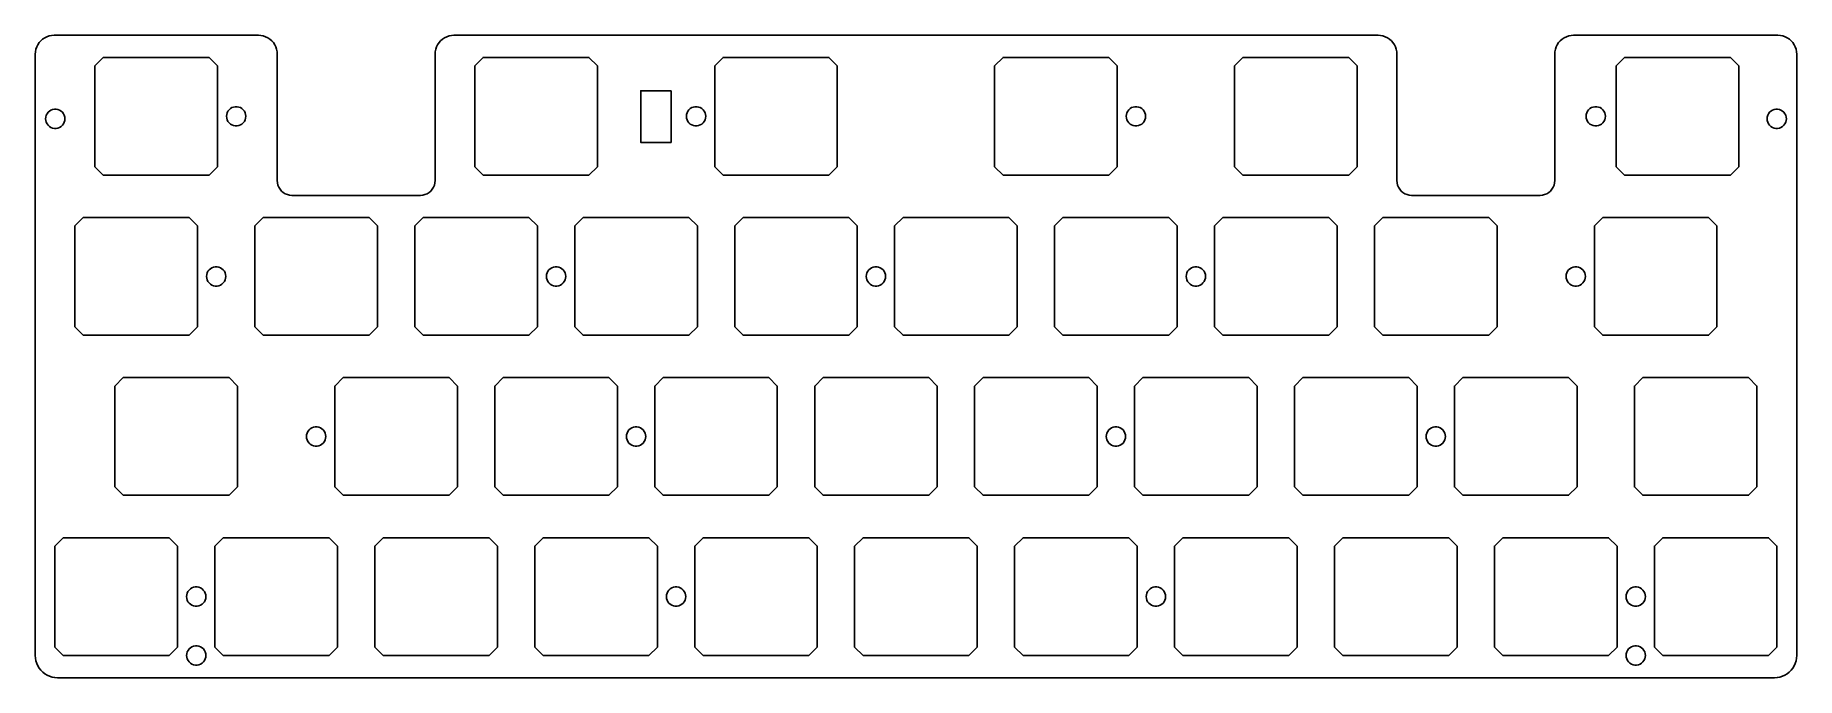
# Model space of a CAD drawing. Header units: millimetres. Extents: x -254 to -44, y 47 to 124.
import ezdxf

# ---------------------------------------------------------------- set-up
doc = ezdxf.new("R2010")
doc.units = ezdxf.units.MM
doc.layers.get('0').update_dxf_attribs({"linetype": 'CONTINUOUS'})

msp = doc.modelspace()

# ---------------------------------------------------------------- linework, layer by layer
for points in [[(-252.10351, 47.570583), (-251.788747, 47.512898), (-251.469326, 47.493572), (-46.969326, 47.493572), (-46.649904, 47.512894), (-46.33514, 47.570577), (-46.029624, 47.66578), (-45.737812, 47.797115), (-45.463957, 47.962666), (-45.212054, 48.16002), (-44.985776, 48.386298), (-44.788423, 48.638202), (-44.622872, 48.912057), (-44.491538, 49.20387), (-44.396336, 49.509386), (-44.338653, 49.82415), (-44.319326, 50.143572), (-44.319326, 121.693572), (-44.338572, 121.987257), (-44.395987, 122.275918), (-44.49059, 122.554614), (-44.62076, 122.818578), (-44.784272, 123.063293), (-44.978327, 123.284571), (-45.199605, 123.478627), (-45.44432, 123.642139), (-45.708284, 123.77231), (-45.98698, 123.866912), (-46.275641, 123.924328), (-46.569326, 123.943572), (-70.894326, 123.943572), (-71.188006, 123.92432), (-71.476661, 123.866899), (-71.755351, 123.772293), (-72.019309, 123.64212), (-72.264017, 123.478606), (-72.48529, 123.284551), (-72.679339, 123.063275), (-72.842847, 122.818562), (-72.973014, 122.554602), (-73.067613, 122.275909), (-73.125027, 121.987253), (-73.144326, 121.693572), (-73.144326, 106.643572), (-73.165862, 106.369811), (-73.229961, 106.10279), (-73.335045, 105.849085), (-73.478526, 105.614944), (-73.656871, 105.406133), (-73.865688, 105.227795), (-74.099833, 105.084321), (-74.353541, 104.979244), (-74.620564, 104.915153), (-74.894326, 104.893572), (-90.194326, 104.893572), (-90.468085, 104.915121), (-90.735103, 104.979229), (-90.988805, 105.084318), (-91.222944, 105.2278), (-91.431756, 105.406143), (-91.610099, 105.614954), (-91.753581, 105.849093), (-91.85867, 106.102795), (-91.922779, 106.369813), (-91.944326, 106.643572), (-91.944326, 121.693572), (-91.963572, 121.987257), (-92.020987, 122.275918), (-92.11559, 122.554614), (-92.24576, 122.818578), (-92.409272, 123.063293), (-92.603327, 123.284571), (-92.824605, 123.478627), (-93.06932, 123.642139), (-93.333284, 123.77231), (-93.61198, 123.866912), (-93.900641, 123.924328), (-94.194326, 123.943572), (-204.244326, 123.943572), (-204.538002, 123.924308), (-204.826651, 123.866879), (-205.105336, 123.772266), (-205.369288, 123.64209), (-205.613992, 123.478576), (-205.83526, 123.284522), (-206.029309, 123.063249), (-206.192817, 122.818541), (-206.322987, 122.554586), (-206.417593, 122.275899), (-206.475015, 121.987248), (-206.494326, 121.693572), (-206.494326, 106.643572), (-206.515862, 106.369811), (-206.579961, 106.10279), (-206.685045, 105.849085), (-206.828526, 105.614944), (-207.006871, 105.406133), (-207.215688, 105.227795), (-207.449833, 105.084321), (-207.703541, 104.979244), (-207.970564, 104.915153), (-208.244326, 104.893572), (-223.544326, 104.893572), (-223.818085, 104.915121), (-224.085103, 104.979229), (-224.338805, 105.084318), (-224.572944, 105.2278), (-224.781756, 105.406143), (-224.960099, 105.614954), (-225.103581, 105.849093), (-225.20867, 106.102795), (-225.272779, 106.369813), (-225.294326, 106.643572), (-225.294326, 121.693572), (-225.313572, 121.987257), (-225.370987, 122.275918), (-225.46559, 122.554614), (-225.59576, 122.818578), (-225.759272, 123.063293), (-225.953327, 123.284571), (-226.174605, 123.478627), (-226.41932, 123.642139), (-226.683284, 123.77231), (-226.96198, 123.866912), (-227.250641, 123.924328), (-227.544326, 123.943572), (-251.869326, 123.943572), (-252.163002, 123.924308), (-252.451651, 123.866879), (-252.730336, 123.772266), (-252.994288, 123.64209), (-253.238992, 123.478576), (-253.46026, 123.284522), (-253.654309, 123.063249), (-253.817817, 122.818541), (-253.947987, 122.554586), (-254.042593, 122.275899), (-254.100015, 121.987248), (-254.119326, 121.693572), (-254.119326, 50.143572), (-254.100001, 49.824151), (-254.042316, 49.509388), (-253.947112, 49.203873), (-253.815776, 48.912061), (-253.650225, 48.638208), (-253.452871, 48.386305), (-253.226593, 48.160028), (-252.974691, 47.962674), (-252.700837, 47.797123), (-252.409025, 47.665787)], [(-232.4125, 108.3), (-233.4125, 107.3), (-246.0125, 107.3), (-247.0125, 108.3), (-247.0125, 120.3), (-246.0125, 121.3), (-233.4125, 121.3), (-232.4125, 120.3)], [(-187.17, 108.3), (-188.17, 107.3), (-200.77, 107.3), (-201.77, 108.3), (-201.77, 120.3), (-200.77, 121.3), (-188.17, 121.3), (-187.17, 120.3)], [(-158.592, 108.3), (-159.592, 107.3), (-172.192, 107.3), (-173.192, 108.3), (-173.192, 120.3), (-172.192, 121.3), (-159.592, 121.3), (-158.592, 120.3)], [(-125.255, 108.3), (-126.255, 107.3), (-138.855, 107.3), (-139.855, 108.3), (-139.855, 120.3), (-138.855, 121.3), (-126.255, 121.3), (-125.255, 120.3)], [(-96.68, 108.3), (-97.68, 107.3), (-110.28, 107.3), (-111.28, 108.3), (-111.28, 120.3), (-110.28, 121.3), (-97.68, 121.3), (-96.68, 120.3)], [(-51.23125, 108.3), (-52.23125, 107.3), (-64.83125, 107.3), (-65.83125, 108.3), (-65.83125, 120.3), (-64.83125, 121.3), (-52.23125, 121.3), (-51.23125, 120.3)], [(-229.872788, 113.193901), (-230.081391, 113.154906), (-230.293609, 113.154906), (-230.502212, 113.193901), (-230.700099, 113.270562), (-230.88053, 113.38228), (-231.03736, 113.52525), (-231.16525, 113.694603), (-231.259843, 113.884572), (-231.317919, 114.088688), (-231.3375, 114.3), (-231.317919, 114.511312), (-231.259843, 114.715428), (-231.16525, 114.905397), (-231.03736, 115.07475), (-230.88053, 115.21772), (-230.700099, 115.329438), (-230.502212, 115.406099), (-230.293609, 115.445094), (-230.081391, 115.445094), (-229.872788, 115.406099), (-229.674901, 115.329438), (-229.49447, 115.21772), (-229.33764, 115.07475), (-229.20975, 114.905397), (-229.115157, 114.715428), (-229.057081, 114.511312), (-229.0375, 114.3), (-229.057081, 114.088688), (-229.115157, 113.884572), (-229.20975, 113.694603), (-229.33764, 113.52525), (-229.49447, 113.38228), (-229.674901, 113.270562)], [(-178.396424, 117.333886), (-178.396424, 111.198997), (-182.010961, 111.198997), (-182.010961, 117.333886)], [(-175.104038, 113.193901), (-175.312641, 113.154906), (-175.524859, 113.154906), (-175.733462, 113.193901), (-175.931349, 113.270562), (-176.11178, 113.38228), (-176.26861, 113.52525), (-176.3965, 113.694603), (-176.491093, 113.884572), (-176.549169, 114.088688), (-176.56875, 114.3), (-176.549169, 114.511312), (-176.491093, 114.715428), (-176.3965, 114.905397), (-176.26861, 115.07475), (-176.11178, 115.21772), (-175.931349, 115.329438), (-175.733462, 115.406099), (-175.524859, 115.445094), (-175.312641, 115.445094), (-175.104038, 115.406099), (-174.906151, 115.329438), (-174.72572, 115.21772), (-174.56889, 115.07475), (-174.441, 114.905397), (-174.346407, 114.715428), (-174.288331, 114.511312), (-174.26875, 114.3), (-174.288331, 114.088688), (-174.346407, 113.884572), (-174.441, 113.694603), (-174.56889, 113.52525), (-174.72572, 113.38228), (-174.906151, 113.270562)], [(-122.716538, 113.193901), (-122.925141, 113.154906), (-123.137359, 113.154906), (-123.345962, 113.193901), (-123.543849, 113.270562), (-123.72428, 113.38228), (-123.88111, 113.52525), (-124.009, 113.694603), (-124.103593, 113.884572), (-124.161669, 114.088688), (-124.18125, 114.3), (-124.161669, 114.511312), (-124.103593, 114.715428), (-124.009, 114.905397), (-123.88111, 115.07475), (-123.72428, 115.21772), (-123.543849, 115.329438), (-123.345962, 115.406099), (-123.137359, 115.445094), (-122.925141, 115.445094), (-122.716538, 115.406099), (-122.518651, 115.329438), (-122.33822, 115.21772), (-122.18139, 115.07475), (-122.0535, 114.905397), (-121.958907, 114.715428), (-121.900831, 114.511312), (-121.88125, 114.3), (-121.900831, 114.088688), (-121.958907, 113.884572), (-122.0535, 113.694603), (-122.18139, 113.52525), (-122.33822, 113.38228), (-122.518651, 113.270562)], [(-67.947788, 113.193901), (-68.156391, 113.154906), (-68.368609, 113.154906), (-68.577212, 113.193901), (-68.775099, 113.270562), (-68.95553, 113.38228), (-69.11236, 113.52525), (-69.24025, 113.694603), (-69.334843, 113.884572), (-69.392919, 114.088688), (-69.4125, 114.3), (-69.392919, 114.511312), (-69.334843, 114.715428), (-69.24025, 114.905397), (-69.11236, 115.07475), (-68.95553, 115.21772), (-68.775099, 115.329438), (-68.577212, 115.406099), (-68.368609, 115.445094), (-68.156391, 115.445094), (-67.947788, 115.406099), (-67.749901, 115.329438), (-67.56947, 115.21772), (-67.41264, 115.07475), (-67.28475, 114.905397), (-67.190157, 114.715428), (-67.132081, 114.511312), (-67.1125, 114.3), (-67.132081, 114.088688), (-67.190157, 113.884572), (-67.28475, 113.694603), (-67.41264, 113.52525), (-67.56947, 113.38228), (-67.749901, 113.270562)], [(-251.413989, 112.896473), (-251.622592, 112.857478), (-251.83481, 112.857478), (-252.043413, 112.896473), (-252.2413, 112.973134), (-252.421731, 113.084852), (-252.578561, 113.227822), (-252.706451, 113.397175), (-252.801044, 113.587144), (-252.85912, 113.79126), (-252.878701, 114.002572), (-252.85912, 114.213884), (-252.801044, 114.418), (-252.706451, 114.607969), (-252.578561, 114.777322), (-252.421731, 114.920292), (-252.2413, 115.03201), (-252.043413, 115.108671), (-251.83481, 115.147666), (-251.622592, 115.147666), (-251.413989, 115.108671), (-251.216102, 115.03201), (-251.035671, 114.920292), (-250.878841, 114.777322), (-250.750951, 114.607969), (-250.656358, 114.418), (-250.598282, 114.213884), (-250.578701, 114.002572), (-250.598282, 113.79126), (-250.656358, 113.587144), (-250.750951, 113.397175), (-250.878841, 113.227822), (-251.035671, 113.084852), (-251.216102, 112.973134)], [(-46.395614, 112.896473), (-46.604217, 112.857478), (-46.816435, 112.857478), (-47.025038, 112.896473), (-47.222925, 112.973134), (-47.403356, 113.084852), (-47.560186, 113.227822), (-47.688076, 113.397175), (-47.782669, 113.587144), (-47.840745, 113.79126), (-47.860326, 114.002572), (-47.840745, 114.213884), (-47.782669, 114.418), (-47.688076, 114.607969), (-47.560186, 114.777322), (-47.403356, 114.920292), (-47.222925, 115.03201), (-47.025038, 115.108671), (-46.816435, 115.147666), (-46.604217, 115.147666), (-46.395614, 115.108671), (-46.197727, 115.03201), (-46.017296, 114.920292), (-45.860466, 114.777322), (-45.732576, 114.607969), (-45.637983, 114.418), (-45.579907, 114.213884), (-45.560326, 114.002572), (-45.579907, 113.79126), (-45.637983, 113.587144), (-45.732576, 113.397175), (-45.860466, 113.227822), (-46.017296, 113.084852), (-46.197727, 112.973134)], [(-234.795, 89.25), (-235.795, 88.25), (-248.395, 88.25), (-249.395, 89.25), (-249.395, 101.25), (-248.395, 102.25), (-235.795, 102.25), (-234.795, 101.25)], [(-213.3625, 89.25), (-214.3625, 88.25), (-226.9625, 88.25), (-227.9625, 89.25), (-227.9625, 101.25), (-226.9625, 102.25), (-214.3625, 102.25), (-213.3625, 101.25)], [(-194.3125, 89.25), (-195.3125, 88.25), (-207.9125, 88.25), (-208.9125, 89.25), (-208.9125, 101.25), (-207.9125, 102.25), (-195.3125, 102.25), (-194.3125, 101.25)], [(-175.2625, 89.25), (-176.2625, 88.25), (-188.8625, 88.25), (-189.8625, 89.25), (-189.8625, 101.25), (-188.8625, 102.25), (-176.2625, 102.25), (-175.2625, 101.25)], [(-156.2125, 89.25), (-157.2125, 88.25), (-169.8125, 88.25), (-170.8125, 89.25), (-170.8125, 101.25), (-169.8125, 102.25), (-157.2125, 102.25), (-156.2125, 101.25)], [(-137.1625, 89.25), (-138.1625, 88.25), (-150.7625, 88.25), (-151.7625, 89.25), (-151.7625, 101.25), (-150.7625, 102.25), (-138.1625, 102.25), (-137.1625, 101.25)], [(-118.1125, 89.25), (-119.1125, 88.25), (-131.7125, 88.25), (-132.7125, 89.25), (-132.7125, 101.25), (-131.7125, 102.25), (-119.1125, 102.25), (-118.1125, 101.25)], [(-99.0625, 89.25), (-100.0625, 88.25), (-112.6625, 88.25), (-113.6625, 89.25), (-113.6625, 101.25), (-112.6625, 102.25), (-100.0625, 102.25), (-99.0625, 101.25)], [(-80.0125, 89.25), (-81.0125, 88.25), (-93.6125, 88.25), (-94.6125, 89.25), (-94.6125, 101.25), (-93.6125, 102.25), (-81.0125, 102.25), (-80.0125, 101.25)], [(-53.82, 89.25), (-54.82, 88.25), (-67.42, 88.25), (-68.42, 89.25), (-68.42, 101.25), (-67.42, 102.25), (-54.82, 102.25), (-53.82, 101.25)], [(-232.254038, 94.143901), (-232.462641, 94.104906), (-232.674859, 94.104906), (-232.883462, 94.143901), (-233.081349, 94.220562), (-233.26178, 94.33228), (-233.41861, 94.47525), (-233.5465, 94.644603), (-233.641093, 94.834572), (-233.699169, 95.038688), (-233.71875, 95.25), (-233.699169, 95.461312), (-233.641093, 95.665428), (-233.5465, 95.855397), (-233.41861, 96.02475), (-233.26178, 96.16772), (-233.081349, 96.279438), (-232.883462, 96.356099), (-232.674859, 96.395094), (-232.462641, 96.395094), (-232.254038, 96.356099), (-232.056151, 96.279438), (-231.87572, 96.16772), (-231.71889, 96.02475), (-231.591, 95.855397), (-231.496407, 95.665428), (-231.438331, 95.461312), (-231.41875, 95.25), (-231.438331, 95.038688), (-231.496407, 94.834572), (-231.591, 94.644603), (-231.71889, 94.47525), (-231.87572, 94.33228), (-232.056151, 94.220562)], [(-191.772788, 94.143901), (-191.981391, 94.104906), (-192.193609, 94.104906), (-192.402212, 94.143901), (-192.600099, 94.220562), (-192.78053, 94.33228), (-192.93736, 94.47525), (-193.06525, 94.644603), (-193.159843, 94.834572), (-193.217919, 95.038688), (-193.2375, 95.25), (-193.217919, 95.461312), (-193.159843, 95.665428), (-193.06525, 95.855397), (-192.93736, 96.02475), (-192.78053, 96.16772), (-192.600099, 96.279438), (-192.402212, 96.356099), (-192.193609, 96.395094), (-191.981391, 96.395094), (-191.772788, 96.356099), (-191.574901, 96.279438), (-191.39447, 96.16772), (-191.23764, 96.02475), (-191.10975, 95.855397), (-191.015157, 95.665428), (-190.957081, 95.461312), (-190.9375, 95.25), (-190.957081, 95.038688), (-191.015157, 94.834572), (-191.10975, 94.644603), (-191.23764, 94.47525), (-191.39447, 94.33228), (-191.574901, 94.220562)], [(-153.672788, 94.143901), (-153.881391, 94.104906), (-154.093609, 94.104906), (-154.302212, 94.143901), (-154.500099, 94.220562), (-154.68053, 94.33228), (-154.83736, 94.47525), (-154.96525, 94.644603), (-155.059843, 94.834572), (-155.117919, 95.038688), (-155.1375, 95.25), (-155.117919, 95.461312), (-155.059843, 95.665428), (-154.96525, 95.855397), (-154.83736, 96.02475), (-154.68053, 96.16772), (-154.500099, 96.279438), (-154.302212, 96.356099), (-154.093609, 96.395094), (-153.881391, 96.395094), (-153.672788, 96.356099), (-153.474901, 96.279438), (-153.29447, 96.16772), (-153.13764, 96.02475), (-153.00975, 95.855397), (-152.915157, 95.665428), (-152.857081, 95.461312), (-152.8375, 95.25), (-152.857081, 95.038688), (-152.915157, 94.834572), (-153.00975, 94.644603), (-153.13764, 94.47525), (-153.29447, 94.33228), (-153.474901, 94.220562)], [(-115.572788, 94.143901), (-115.781391, 94.104906), (-115.993609, 94.104906), (-116.202212, 94.143901), (-116.400099, 94.220562), (-116.58053, 94.33228), (-116.73736, 94.47525), (-116.86525, 94.644603), (-116.959843, 94.834572), (-117.017919, 95.038688), (-117.0375, 95.25), (-117.017919, 95.461312), (-116.959843, 95.665428), (-116.86525, 95.855397), (-116.73736, 96.02475), (-116.58053, 96.16772), (-116.400099, 96.279438), (-116.202212, 96.356099), (-115.993609, 96.395094), (-115.781391, 96.395094), (-115.572788, 96.356099), (-115.374901, 96.279438), (-115.19447, 96.16772), (-115.03764, 96.02475), (-114.90975, 95.855397), (-114.815157, 95.665428), (-114.757081, 95.461312), (-114.7375, 95.25), (-114.757081, 95.038688), (-114.815157, 94.834572), (-114.90975, 94.644603), (-115.03764, 94.47525), (-115.19447, 94.33228), (-115.374901, 94.220562)], [(-70.329038, 94.143901), (-70.537641, 94.104906), (-70.749859, 94.104906), (-70.958462, 94.143901), (-71.156349, 94.220562), (-71.33678, 94.33228), (-71.49361, 94.47525), (-71.6215, 94.644603), (-71.716093, 94.834572), (-71.774169, 95.038688), (-71.79375, 95.25), (-71.774169, 95.461312), (-71.716093, 95.665428), (-71.6215, 95.855397), (-71.49361, 96.02475), (-71.33678, 96.16772), (-71.156349, 96.279438), (-70.958462, 96.356099), (-70.749859, 96.395094), (-70.537641, 96.395094), (-70.329038, 96.356099), (-70.131151, 96.279438), (-69.95072, 96.16772), (-69.79389, 96.02475), (-69.666, 95.855397), (-69.571407, 95.665428), (-69.513331, 95.461312), (-69.49375, 95.25), (-69.513331, 95.038688), (-69.571407, 94.834572), (-69.666, 94.644603), (-69.79389, 94.47525), (-69.95072, 94.33228), (-70.131151, 94.220562)], [(-230.03, 70.2), (-231.03, 69.2), (-243.63, 69.2), (-244.63, 70.2), (-244.63, 82.2), (-243.63, 83.2), (-231.03, 83.2), (-230.03, 82.2)], [(-203.8375, 70.2), (-204.8375, 69.2), (-217.4375, 69.2), (-218.4375, 70.2), (-218.4375, 82.2), (-217.4375, 83.2), (-204.8375, 83.2), (-203.8375, 82.2)], [(-184.7875, 70.2), (-185.7875, 69.2), (-198.3875, 69.2), (-199.3875, 70.2), (-199.3875, 82.2), (-198.3875, 83.2), (-185.7875, 83.2), (-184.7875, 82.2)], [(-165.7375, 70.2), (-166.7375, 69.2), (-179.3375, 69.2), (-180.3375, 70.2), (-180.3375, 82.2), (-179.3375, 83.2), (-166.7375, 83.2), (-165.7375, 82.2)], [(-146.6875, 70.2), (-147.6875, 69.2), (-160.2875, 69.2), (-161.2875, 70.2), (-161.2875, 82.2), (-160.2875, 83.2), (-147.6875, 83.2), (-146.6875, 82.2)], [(-127.6375, 70.2), (-128.6375, 69.2), (-141.2375, 69.2), (-142.2375, 70.2), (-142.2375, 82.2), (-141.2375, 83.2), (-128.6375, 83.2), (-127.6375, 82.2)], [(-108.5875, 70.2), (-109.5875, 69.2), (-122.1875, 69.2), (-123.1875, 70.2), (-123.1875, 82.2), (-122.1875, 83.2), (-109.5875, 83.2), (-108.5875, 82.2)], [(-89.5375, 70.2), (-90.5375, 69.2), (-103.1375, 69.2), (-104.1375, 70.2), (-104.1375, 82.2), (-103.1375, 83.2), (-90.5375, 83.2), (-89.5375, 82.2)], [(-70.4875, 70.2), (-71.4875, 69.2), (-84.0875, 69.2), (-85.0875, 70.2), (-85.0875, 82.2), (-84.0875, 83.2), (-71.4875, 83.2), (-70.4875, 82.2)], [(-49.058, 70.2), (-50.058, 69.2), (-62.658, 69.2), (-63.658, 70.2), (-63.658, 82.2), (-62.658, 83.2), (-50.058, 83.2), (-49.058, 82.2)], [(-220.347788, 75.093901), (-220.556391, 75.054906), (-220.768609, 75.054906), (-220.977212, 75.093901), (-221.175099, 75.170562), (-221.35553, 75.28228), (-221.51236, 75.42525), (-221.64025, 75.594603), (-221.734843, 75.784572), (-221.792919, 75.988688), (-221.8125, 76.2), (-221.792919, 76.411312), (-221.734843, 76.615428), (-221.64025, 76.805397), (-221.51236, 76.97475), (-221.35553, 77.11772), (-221.175099, 77.229438), (-220.977212, 77.306099), (-220.768609, 77.345094), (-220.556391, 77.345094), (-220.347788, 77.306099), (-220.149901, 77.229438), (-219.96947, 77.11772), (-219.81264, 76.97475), (-219.68475, 76.805397), (-219.590157, 76.615428), (-219.532081, 76.411312), (-219.5125, 76.2), (-219.532081, 75.988688), (-219.590157, 75.784572), (-219.68475, 75.594603), (-219.81264, 75.42525), (-219.96947, 75.28228), (-220.149901, 75.170562)], [(-182.247788, 75.093901), (-182.456391, 75.054906), (-182.668609, 75.054906), (-182.877212, 75.093901), (-183.075099, 75.170562), (-183.25553, 75.28228), (-183.41236, 75.42525), (-183.54025, 75.594603), (-183.634843, 75.784572), (-183.692919, 75.988688), (-183.7125, 76.2), (-183.692919, 76.411312), (-183.634843, 76.615428), (-183.54025, 76.805397), (-183.41236, 76.97475), (-183.25553, 77.11772), (-183.075099, 77.229438), (-182.877212, 77.306099), (-182.668609, 77.345094), (-182.456391, 77.345094), (-182.247788, 77.306099), (-182.049901, 77.229438), (-181.86947, 77.11772), (-181.71264, 76.97475), (-181.58475, 76.805397), (-181.490157, 76.615428), (-181.432081, 76.411312), (-181.4125, 76.2), (-181.432081, 75.988688), (-181.490157, 75.784572), (-181.58475, 75.594603), (-181.71264, 75.42525), (-181.86947, 75.28228), (-182.049901, 75.170562)], [(-125.097788, 75.093901), (-125.306391, 75.054906), (-125.518609, 75.054906), (-125.727212, 75.093901), (-125.925099, 75.170562), (-126.10553, 75.28228), (-126.26236, 75.42525), (-126.39025, 75.594603), (-126.484843, 75.784572), (-126.542919, 75.988688), (-126.5625, 76.2), (-126.542919, 76.411312), (-126.484843, 76.615428), (-126.39025, 76.805397), (-126.26236, 76.97475), (-126.10553, 77.11772), (-125.925099, 77.229438), (-125.727212, 77.306099), (-125.518609, 77.345094), (-125.306391, 77.345094), (-125.097788, 77.306099), (-124.899901, 77.229438), (-124.71947, 77.11772), (-124.56264, 76.97475), (-124.43475, 76.805397), (-124.340157, 76.615428), (-124.282081, 76.411312), (-124.2625, 76.2), (-124.282081, 75.988688), (-124.340157, 75.784572), (-124.43475, 75.594603), (-124.56264, 75.42525), (-124.71947, 75.28228), (-124.899901, 75.170562)], [(-86.997788, 75.093901), (-87.206391, 75.054906), (-87.418609, 75.054906), (-87.627212, 75.093901), (-87.825099, 75.170562), (-88.00553, 75.28228), (-88.16236, 75.42525), (-88.29025, 75.594603), (-88.384843, 75.784572), (-88.442919, 75.988688), (-88.4625, 76.2), (-88.442919, 76.411312), (-88.384843, 76.615428), (-88.29025, 76.805397), (-88.16236, 76.97475), (-88.00553, 77.11772), (-87.825099, 77.229438), (-87.627212, 77.306099), (-87.418609, 77.345094), (-87.206391, 77.345094), (-86.997788, 77.306099), (-86.799901, 77.229438), (-86.61947, 77.11772), (-86.46264, 76.97475), (-86.33475, 76.805397), (-86.240157, 76.615428), (-86.182081, 76.411312), (-86.1625, 76.2), (-86.182081, 75.988688), (-86.240157, 75.784572), (-86.33475, 75.594603), (-86.46264, 75.42525), (-86.61947, 75.28228), (-86.799901, 75.170562)], [(-237.175, 51.15), (-238.175, 50.15), (-250.775, 50.15), (-251.775, 51.15), (-251.775, 63.15), (-250.775, 64.15), (-238.175, 64.15), (-237.175, 63.15)], [(-218.125, 51.15), (-219.125, 50.15), (-231.725, 50.15), (-232.725, 51.15), (-232.725, 63.15), (-231.725, 64.15), (-219.125, 64.15), (-218.125, 63.15)], [(-199.075, 51.15), (-200.075, 50.15), (-212.675, 50.15), (-213.675, 51.15), (-213.675, 63.15), (-212.675, 64.15), (-200.075, 64.15), (-199.075, 63.15)], [(-180.025, 51.15), (-181.025, 50.15), (-193.625, 50.15), (-194.625, 51.15), (-194.625, 63.15), (-193.625, 64.15), (-181.025, 64.15), (-180.025, 63.15)], [(-160.975, 51.15), (-161.975, 50.15), (-174.575, 50.15), (-175.575, 51.15), (-175.575, 63.15), (-174.575, 64.15), (-161.975, 64.15), (-160.975, 63.15)], [(-141.925, 51.15), (-142.925, 50.15), (-155.525, 50.15), (-156.525, 51.15), (-156.525, 63.15), (-155.525, 64.15), (-142.925, 64.15), (-141.925, 63.15)], [(-122.875, 51.15), (-123.875, 50.15), (-136.475, 50.15), (-137.475, 51.15), (-137.475, 63.15), (-136.475, 64.15), (-123.875, 64.15), (-122.875, 63.15)], [(-103.825, 51.15), (-104.825, 50.15), (-117.425, 50.15), (-118.425, 51.15), (-118.425, 63.15), (-117.425, 64.15), (-104.825, 64.15), (-103.825, 63.15)], [(-84.775, 51.15), (-85.775, 50.15), (-98.375, 50.15), (-99.375, 51.15), (-99.375, 63.15), (-98.375, 64.15), (-85.775, 64.15), (-84.775, 63.15)], [(-65.725, 51.15), (-66.725, 50.15), (-79.325, 50.15), (-80.325, 51.15), (-80.325, 63.15), (-79.325, 64.15), (-66.725, 64.15), (-65.725, 63.15)], [(-46.675, 51.15), (-47.675, 50.15), (-60.275, 50.15), (-61.275, 51.15), (-61.275, 63.15), (-60.275, 64.15), (-47.675, 64.15), (-46.675, 63.15)], [(-234.635288, 56.043901), (-234.843891, 56.004906), (-235.056109, 56.004906), (-235.264712, 56.043901), (-235.462599, 56.120562), (-235.64303, 56.23228), (-235.79986, 56.37525), (-235.92775, 56.544603), (-236.022343, 56.734572), (-236.080419, 56.938688), (-236.1, 57.15), (-236.080419, 57.361312), (-236.022343, 57.565428), (-235.92775, 57.755397), (-235.79986, 57.92475), (-235.64303, 58.06772), (-235.462599, 58.179438), (-235.264712, 58.256099), (-235.056109, 58.295094), (-234.843891, 58.295094), (-234.635288, 58.256099), (-234.437401, 58.179438), (-234.25697, 58.06772), (-234.10014, 57.92475), (-233.97225, 57.755397), (-233.877657, 57.565428), (-233.819581, 57.361312), (-233.8, 57.15), (-233.819581, 56.938688), (-233.877657, 56.734572), (-233.97225, 56.544603), (-234.10014, 56.37525), (-234.25697, 56.23228), (-234.437401, 56.120562)], [(-177.485288, 56.043901), (-177.693891, 56.004906), (-177.906109, 56.004906), (-178.114712, 56.043901), (-178.312599, 56.120562), (-178.49303, 56.23228), (-178.64986, 56.37525), (-178.77775, 56.544603), (-178.872343, 56.734572), (-178.930419, 56.938688), (-178.95, 57.15), (-178.930419, 57.361312), (-178.872343, 57.565428), (-178.77775, 57.755397), (-178.64986, 57.92475), (-178.49303, 58.06772), (-178.312599, 58.179438), (-178.114712, 58.256099), (-177.906109, 58.295094), (-177.693891, 58.295094), (-177.485288, 58.256099), (-177.287401, 58.179438), (-177.10697, 58.06772), (-176.95014, 57.92475), (-176.82225, 57.755397), (-176.727657, 57.565428), (-176.669581, 57.361312), (-176.65, 57.15), (-176.669581, 56.938688), (-176.727657, 56.734572), (-176.82225, 56.544603), (-176.95014, 56.37525), (-177.10697, 56.23228), (-177.287401, 56.120562)], [(-120.335288, 56.043901), (-120.543891, 56.004906), (-120.756109, 56.004906), (-120.964712, 56.043901), (-121.162599, 56.120562), (-121.34303, 56.23228), (-121.49986, 56.37525), (-121.62775, 56.544603), (-121.722343, 56.734572), (-121.780419, 56.938688), (-121.8, 57.15), (-121.780419, 57.361312), (-121.722343, 57.565428), (-121.62775, 57.755397), (-121.49986, 57.92475), (-121.34303, 58.06772), (-121.162599, 58.179438), (-120.964712, 58.256099), (-120.756109, 58.295094), (-120.543891, 58.295094), (-120.335288, 58.256099), (-120.137401, 58.179438), (-119.95697, 58.06772), (-119.80014, 57.92475), (-119.67225, 57.755397), (-119.577657, 57.565428), (-119.519581, 57.361312), (-119.5, 57.15), (-119.519581, 56.938688), (-119.577657, 56.734572), (-119.67225, 56.544603), (-119.80014, 56.37525), (-119.95697, 56.23228), (-120.137401, 56.120562)], [(-63.185288, 56.043901), (-63.393891, 56.004906), (-63.606109, 56.004906), (-63.814712, 56.043901), (-64.012599, 56.120562), (-64.19303, 56.23228), (-64.34986, 56.37525), (-64.47775, 56.544603), (-64.572343, 56.734572), (-64.630419, 56.938688), (-64.65, 57.15), (-64.630419, 57.361312), (-64.572343, 57.565428), (-64.47775, 57.755397), (-64.34986, 57.92475), (-64.19303, 58.06772), (-64.012599, 58.179438), (-63.814712, 58.256099), (-63.606109, 58.295094), (-63.393891, 58.295094), (-63.185288, 58.256099), (-62.987401, 58.179438), (-62.80697, 58.06772), (-62.65014, 57.92475), (-62.52225, 57.755397), (-62.427657, 57.565428), (-62.369581, 57.361312), (-62.35, 57.15), (-62.369581, 56.938688), (-62.427657, 56.734572), (-62.52225, 56.544603), (-62.65014, 56.37525), (-62.80697, 56.23228), (-62.987401, 56.120562)], [(-234.629614, 49.037473), (-234.838217, 48.998478), (-235.050435, 48.998478), (-235.259038, 49.037473), (-235.456925, 49.114134), (-235.637356, 49.225852), (-235.794186, 49.368822), (-235.922076, 49.538175), (-236.016669, 49.728144), (-236.074745, 49.93226), (-236.094326, 50.143572), (-236.074745, 50.354884), (-236.016669, 50.559), (-235.922076, 50.748969), (-235.794186, 50.918322), (-235.637356, 51.061292), (-235.456925, 51.17301), (-235.259038, 51.249671), (-235.050435, 51.288666), (-234.838217, 51.288666), (-234.629614, 51.249671), (-234.431727, 51.17301), (-234.251296, 51.061292), (-234.094466, 50.918322), (-233.966576, 50.748969), (-233.871983, 50.559), (-233.813907, 50.354884), (-233.794326, 50.143572), (-233.813907, 49.93226), (-233.871983, 49.728144), (-233.966576, 49.538175), (-234.094466, 49.368822), (-234.251296, 49.225852), (-234.431727, 49.114134)], [(-63.179614, 49.037473), (-63.388217, 48.998478), (-63.600435, 48.998478), (-63.809038, 49.037473), (-64.006925, 49.114134), (-64.187356, 49.225852), (-64.344186, 49.368822), (-64.472076, 49.538175), (-64.566669, 49.728144), (-64.624745, 49.93226), (-64.644326, 50.143572), (-64.624745, 50.354884), (-64.566669, 50.559), (-64.472076, 50.748969), (-64.344186, 50.918322), (-64.187356, 51.061292), (-64.006925, 51.17301), (-63.809038, 51.249671), (-63.600435, 51.288666), (-63.388217, 51.288666), (-63.179614, 51.249671), (-62.981727, 51.17301), (-62.801296, 51.061292), (-62.644466, 50.918322), (-62.516576, 50.748969), (-62.421983, 50.559), (-62.363907, 50.354884), (-62.344326, 50.143572), (-62.363907, 49.93226), (-62.421983, 49.728144), (-62.516576, 49.538175), (-62.644466, 49.368822), (-62.801296, 49.225852), (-62.981727, 49.114134)]]:
    msp.add_lwpolyline(points, close=True)

doc.saveas('drawing.dxf')
